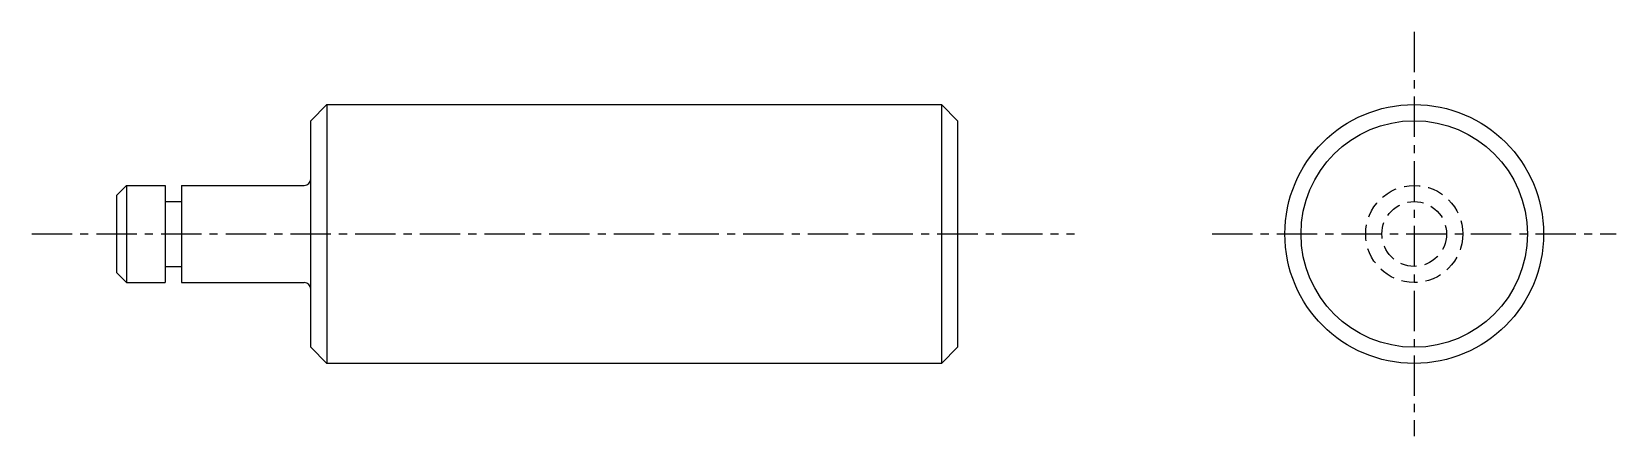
# Model space of a CAD drawing. Extents: x 80.3 to 139.4, y 84.4 to 162.
# Drawn here: x 90.38 to 139.38, y 149.54 to 162.04 of the extents above; entities outside this region: 2.
import ezdxf

# ---------------------------------------------------------------- set-up
doc = ezdxf.new("R2010")
doc.units = 0
doc.linetypes.add('CENTER', pattern=[2, 1.25, -0.25, 0.25, -0.25])
doc.linetypes.add('DASHED', pattern=[0.75, 0.5, -0.25])
doc.layers.get('0').update_dxf_attribs({"linetype": 'CONTINUOUS'})
doc.layers.add('CENTER', color=1, linetype='CENTER')

msp = doc.modelspace()

# ---------------------------------------------------------------- linework, layer by layer
for p, q in [((99.007, 159.294), (99.507, 159.794)), ((99.507, 159.794), (99.507, 151.794)), ((99.507, 159.794), (118.507, 159.794)), ((118.507, 159.794), (118.507, 151.794)), ((118.507, 159.794), (119.007, 159.294)), ((99.007, 152.294), (99.007, 159.294)), ((119.007, 159.294), (119.007, 152.294)), ((99.507, 157.794), (99.507, 157.794)), ((93.007, 154.594), (93.007, 156.994)), ((99.507, 155.794), (99.507, 155.794)), ((99.507, 151.794), (99.007, 152.294)), ((119.007, 152.294), (118.507, 151.794)), ((118.507, 151.794), (99.507, 151.794))]:
    msp.add_line(p, q)
at = {"linetype": 'CONTINUOUS'}
for p, q in [((93.007, 156.994), (93.307, 157.294)), ((94.507, 157.294), (94.507, 154.294)), ((95.007, 157.294), (95.007, 154.294)), ((94.507, 156.794), (95.007, 156.794)), ((93.007, 154.594), (93.307, 154.294)), ((94.507, 154.794), (95.007, 154.794))]:
    msp.add_line(p, q, dxfattribs=at)
at = {"color": 7, "linetype": 'CONTINUOUS'}
for p, q in [((93.307, 157.294), (94.507, 157.294)), ((93.307, 157.294), (93.307, 154.294)), ((95.007, 157.294), (98.807, 157.294)), ((93.307, 154.294), (94.507, 154.294)), ((95.007, 154.294), (98.807, 154.294))]:
    msp.add_line(p, q, dxfattribs=at)
at = {"linetype": 'CONTINUOUS'}
for radius in [4, 3.5]:
    msp.add_circle((133.127, 155.794), radius, dxfattribs=at)
at = {"color": 3, "linetype": 'DASHED'}
for radius in [1.5, 1]:
    msp.add_circle((133.127, 155.794), radius, dxfattribs=at)
at = {"linetype": 'CONTINUOUS'}
for centre, start, end in [((98.807, 157.494), 270, 0), ((98.807, 154.094), 0, 90)]:
    msp.add_arc(centre, 0.2, start, end, dxfattribs=at)
at = {"layer": 'CENTER', "color": 1, "linetype": 'CENTER'}
for p, q in [((133.127, 162.043), (133.127, 149.545)), ((90.379, 155.794), (122.619, 155.794)), ((126.878, 155.794), (139.376, 155.794))]:
    msp.add_line(p, q, dxfattribs=at)

# ---------------------------------------------------------------- texts
for s, p in [('SFRX 8-20-F6-B2-P3', (80.064, 99.469)), ('SFRX08', (80.064, 84.469))]:
    msp.add_text(s, height=4).set_placement(p)

doc.saveas('drawing.dxf')
